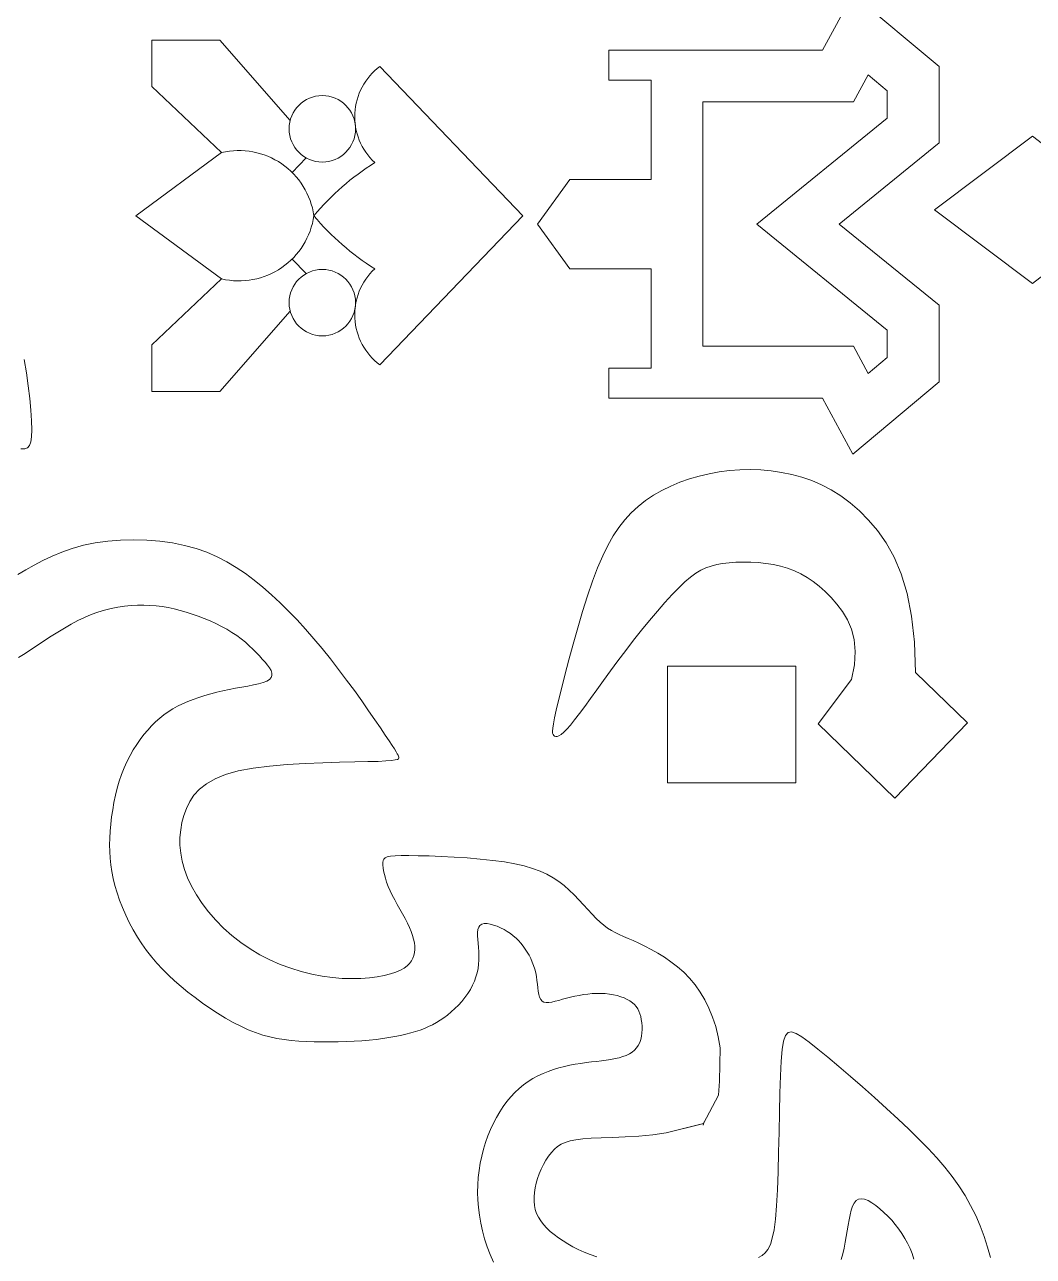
# Model space of a CAD drawing. Header units: inches. Extents: x -813 to 82, y -70 to 268.
# Drawn here: x -53.66 to -42.58, y 164.41 to 177.95 of the extents above; entities that cross this region are included whole.
import ezdxf

# ---------------------------------------------------------------- set-up
doc = ezdxf.new("R2010")
doc.units = ezdxf.units.IN
doc.header["$MEASUREMENT"] = 0
for name, color, linetype, lineweight, true_color in [('Blue', 7, 'Continuous', 0, 0x1081b2), ('Brown', 7, 'Continuous', 0, 0x653e10), ('Grey', 7, 'Continuous', 0, 0x58676a), ('Layak Architect', 1, 'Continuous', 5, 0xff0000), ('White', 7, 'Continuous', 0, 0xffffff)]:
    doc.layers.add(name, color=color, linetype=linetype, lineweight=lineweight, true_color=true_color)
doc.layers.add('Rugs', color=201, linetype='Continuous')

# ---------------------------------------------------------------- blocks, each defined once
blk = doc.blocks.new('C3')
at = {"layer": 'Blue'}
blk.add_lwpolyline([(-426.85, 3005.64), (-381.85, 3005.64), (-381.85, 2956.12), (-426.85, 2956.12)], close=True, dxfattribs=at)
at = {"layer": 'Brown'}
for points in [[(-198.71, 3080.7), (-202.8, 3079.63), (-206.88, 3078.32), (-210.93, 3076.79), (-214.92, 3075.04), (-218.83, 3073.08), (-222.64, 3070.9), (-226.35, 3068.52), (-229.98, 3065.91), (-233.56, 3063.08), (-237.14, 3060.01), (-240.75, 3056.69), (-244.43, 3053.1), (-248.22, 3049.24), (-252.14, 3045.09), (-256.23, 3040.66), (-260.4, 3036.05), (-264.55, 3031.36), (-268.6, 3026.71), (-272.44, 3022.22), (-275.98, 3017.99), (-279.12, 3014.15), (-281.76, 3010.8), (-283.82, 3008.02), (-285.19, 3005.79), (-285.81, 3004.03), (-285.58, 3002.68), (-284.42, 3001.67), (-282.24, 3000.94), (-278.96, 3000.42), (-274.49, 3000.05), (-268.81, 2999.77), (-262.16, 2999.54), (-254.84, 2999.35), (-247.14, 2999.18), (-239.38, 2999), (-231.84, 2998.79), (-224.84, 2998.53), (-218.66, 2998.19), (-213.55, 2997.77), (-209.44, 2997.24), (-206.21, 2996.59), (-203.73, 2995.83), (-201.87, 2994.92), (-200.5, 2993.87), (-199.5, 2992.67), (-198.75, 2991.3)], [(-198.98, 2928.97), (-199.85, 2926.35), (-200.81, 2923.96), (-201.84, 2921.76), (-202.91, 2919.7), (-204.03, 2917.76), (-205.18, 2915.91), (-206.37, 2914.15), (-207.58, 2912.5), (-208.84, 2910.96), (-210.13, 2909.57), (-211.47, 2908.33), (-212.85, 2907.26), (-214.28, 2906.37), (-215.76, 2905.67), (-217.29, 2905.17), (-218.86, 2904.84), (-220.49, 2904.68), (-222.15, 2904.68), (-223.86, 2904.83), (-225.61, 2905.12), (-227.39, 2905.54), (-229.21, 2906.08), (-231.03, 2906.73), (-232.83, 2907.48), (-234.58, 2908.34), (-236.25, 2909.28), (-237.81, 2910.3), (-239.23, 2911.39), (-240.48, 2912.55), (-241.53, 2913.78), (-242.41, 2915.15), (-243.13, 2916.73), (-243.7, 2918.59), (-244.15, 2920.83), (-244.49, 2923.51), (-244.74, 2926.72), (-244.91, 2930.53), (-245.05, 2934.97), (-245.23, 2939.9), (-245.53, 2945.13), (-246.04, 2950.46), (-246.86, 2955.7), (-250.02, 2968.57), (-250.4, 2970.09), (-247.46, 2958.18)], [(-430.15, 2705.93), (-431.71, 2708.42), (-433.33, 2710.91), (-434.99, 2713.42), (-436.66, 2715.93), (-438.32, 2718.46), (-439.95, 2721.01), (-441.51, 2723.56), (-443, 2726.13), (-444.37, 2728.71), (-445.61, 2731.29), (-446.69, 2733.89), (-447.62, 2736.49), (-448.4, 2739.09), (-449.05, 2741.67), (-449.55, 2744.24), (-449.93, 2746.78), (-450.18, 2749.28), (-450.31, 2751.75), (-450.33, 2754.17), (-450.25, 2756.56), (-450.05, 2758.91), (-449.76, 2761.24), (-449.37, 2763.56), (-448.89, 2765.87), (-448.32, 2768.18), (-447.66, 2770.51), (-446.92, 2772.84), (-446.11, 2775.18), (-445.22, 2777.5), (-444.26, 2779.78), (-443.24, 2782.01), (-442.16, 2784.17), (-441.02, 2786.24), (-439.83, 2788.19), (-438.59, 2790.03), (-437.31, 2791.75), (-436.01, 2793.35), (-434.7, 2794.84), (-433.38, 2796.24), (-432.08, 2797.54), (-430.8, 2798.76), (-429.55, 2799.89), (-428.35, 2800.95), (-427.2, 2801.89), (-426.11, 2802.67), (-425.08, 2803.25), (-424.12, 2803.59), (-423.24, 2803.63), (-422.43, 2803.35), (-421.71, 2802.69), (-421.08, 2801.63), (-420.52, 2800.2), (-420.02, 2798.47), (-419.56, 2796.49), (-419.13, 2794.31), (-418.7, 2791.99), (-418.26, 2789.59), (-417.79, 2787.15), (-417.28, 2784.73), (-416.73, 2782.34), (-416.13, 2780), (-415.47, 2777.7), (-414.76, 2775.46), (-414, 2773.29), (-413.17, 2771.19), (-412.28, 2769.18), (-411.32, 2767.25), (-410.3, 2765.41), (-409.19, 2763.65), (-407.99, 2761.95), (-406.7, 2760.32), (-405.3, 2758.74), (-403.8, 2757.21), (-402.18, 2755.71), (-400.43, 2754.25), (-398.57, 2752.82), (-396.59, 2751.45), (-394.49, 2750.13), (-392.29, 2748.88), (-389.97, 2747.71), (-387.56, 2746.62), (-385.04, 2745.63), (-382.43, 2744.75), (-379.74, 2743.96), (-377, 2743.28), (-374.22, 2742.69), (-371.43, 2742.2), (-368.64, 2741.79), (-365.87, 2741.47), (-363.16, 2741.23), (-360.5, 2741.08), (-357.89, 2741.02), (-355.31, 2741.05), (-352.74, 2741.19), (-350.17, 2741.46), (-347.57, 2741.85), (-344.92, 2742.37), (-342.21, 2743.04), (-339.42, 2743.87), (-336.58, 2744.85), (-333.71, 2745.96), (-330.82, 2747.22), (-327.95, 2748.6), (-325.12, 2750.1), (-322.35, 2751.73), (-319.67, 2753.46), (-317.09, 2755.29), (-314.61, 2757.23), (-312.21, 2759.28), (-309.89, 2761.43), (-307.63, 2763.7), (-305.42, 2766.09), (-303.25, 2768.59), (-301.1, 2771.21), (-298.98, 2773.95), (-296.89, 2776.79), (-294.86, 2779.7), (-292.92, 2782.66), (-291.1, 2785.64), (-289.42, 2788.62), (-287.91, 2791.57), (-286.59, 2794.47), (-285.48, 2797.3), (-284.56, 2800.08), (-283.83, 2802.82), (-283.25, 2805.55), (-282.8, 2808.3), (-282.47, 2811.08), (-282.23, 2813.92), (-282.07, 2816.83), (-281.96, 2819.84), (-281.91, 2822.93), (-281.91, 2826.05), (-281.95, 2829.17), (-282.05, 2832.27), (-282.19, 2835.32), (-282.37, 2838.28), (-282.61, 2841.11), (-282.88, 2843.8), (-283.2, 2846.35), (-283.55, 2848.75), (-283.95, 2851.03), (-284.39, 2853.19), (-284.86, 2855.23), (-285.37, 2857.17), (-285.91, 2859.01), (-286.49, 2860.76), (-287.11, 2862.43), (-287.79, 2864.03), (-288.53, 2865.57), (-289.33, 2867.07), (-290.22, 2868.53), (-291.2, 2869.96), (-292.27, 2871.38), (-293.45, 2872.79), (-294.73, 2874.18), (-296.09, 2875.53), (-297.52, 2876.81), (-299.01, 2878.02), (-300.55, 2879.14), (-302.12, 2880.13), (-303.72, 2881), (-305.33, 2881.72), (-306.95, 2882.3), (-308.57, 2882.75), (-310.2, 2883.08), (-311.83, 2883.3), (-313.46, 2883.42), (-315.09, 2883.45), (-316.72, 2883.4), (-318.34, 2883.29), (-319.92, 2883.15), (-321.43, 2883.01), (-322.84, 2882.93), (-324.12, 2882.93), (-325.24, 2883.06), (-326.16, 2883.35), (-326.85, 2883.85), (-327.3, 2884.58), (-327.51, 2885.51), (-327.51, 2886.6), (-327.33, 2887.82), (-326.98, 2889.12), (-326.51, 2890.47), (-325.92, 2891.82), (-325.24, 2893.14), (-324.51, 2894.39), (-323.71, 2895.57), (-322.85, 2896.69), (-321.94, 2897.74), (-320.97, 2898.72), (-319.94, 2899.65), (-318.86, 2900.51), (-317.72, 2901.32), (-316.53, 2902.08), (-315.29, 2902.78), (-314.01, 2903.42), (-312.69, 2904), (-311.33, 2904.51), (-309.93, 2904.95), (-308.51, 2905.32), (-307.06, 2905.61), (-305.6, 2905.83), (-304.15, 2906), (-302.74, 2906.16), (-301.42, 2906.33), (-300.22, 2906.55), (-299.17, 2906.85), (-298.31, 2907.26), (-297.67, 2907.81), (-297.27, 2908.53), (-297.1, 2909.41), (-297.11, 2910.43), (-297.27, 2911.58), (-297.55, 2912.85), (-297.92, 2914.22), (-298.33, 2915.68), (-298.75, 2917.2), (-299.15, 2918.79), (-299.52, 2920.42), (-299.85, 2922.08), (-300.13, 2923.77), (-300.36, 2925.47), (-300.51, 2927.17), (-300.6, 2928.87), (-300.6, 2930.54), (-300.51, 2932.18), (-300.34, 2933.78), (-300.08, 2935.32), (-299.74, 2936.79), (-299.33, 2938.17), (-298.85, 2939.46), (-298.3, 2940.64), (-297.69, 2941.7), (-297.03, 2942.62), (-296.3, 2943.42), (-295.5, 2944.1), (-294.64, 2944.67), (-293.71, 2945.14), (-292.72, 2945.53), (-291.64, 2945.83), (-290.49, 2946.06), (-289.26, 2946.23), (-287.98, 2946.33), (-286.67, 2946.35), (-285.36, 2946.28), (-284.06, 2946.11), (-282.81, 2945.83), (-281.63, 2945.43), (-280.54, 2944.9), (-279.57, 2944.24), (-278.71, 2943.44), (-277.95, 2942.51), (-277.29, 2941.45), (-276.72, 2940.27), (-276.22, 2938.96), (-275.8, 2937.53), (-275.44, 2935.98), (-275.13, 2934.32), (-274.86, 2932.55), (-274.62, 2930.7), (-274.39, 2928.78), (-274.16, 2926.79), (-273.91, 2924.75), (-273.62, 2922.68), (-273.29, 2920.59), (-272.89, 2918.49), (-272.43, 2916.39), (-271.89, 2914.3), (-271.26, 2912.22), (-270.54, 2910.18), (-269.72, 2908.17), (-268.79, 2906.2), (-267.75, 2904.29), (-266.59, 2902.45), (-265.31, 2900.67), (-263.9, 2898.96), (-262.37, 2897.31), (-260.71, 2895.74), (-258.93, 2894.24), (-257.01, 2892.81), (-254.98, 2891.46), (-252.81, 2890.19), (-250.53, 2889.01), (-248.14, 2887.91), (-245.67, 2886.9), (-243.11, 2886), (-240.49, 2885.2), (-237.81, 2884.52), (-235.09, 2883.95), (-232.34, 2883.5), (-229.55, 2883.19), (-226.74, 2883), (-223.88, 2882.94), (-220.99, 2883.03), (-218.05, 2883.25), (-215.08, 2883.62), (-212.06, 2884.14), (-208.99, 2884.8), (-205.92, 2885.63), (-202.86, 2886.62), (-199.85, 2887.77), (-196.92, 2889.1)], [(-197.94, 3023.15), (-200.15, 3023.73), (-202.38, 3024.24), (-204.62, 3024.7), (-206.84, 3025.1), (-209.04, 3025.47), (-211.2, 3025.82), (-213.27, 3026.17), (-215.21, 3026.55), (-216.97, 3026.99), (-218.51, 3027.5), (-219.77, 3028.12), (-220.7, 3028.88), (-221.27, 3029.8), (-221.44, 3030.89), (-221.23, 3032.14), (-220.7, 3033.51), (-219.88, 3034.98), (-218.83, 3036.51), (-217.58, 3038.06), (-216.17, 3039.62), (-214.67, 3041.15), (-213.09, 3042.62), (-211.45, 3044.02), (-209.74, 3045.34), (-207.98, 3046.58), (-206.14, 3047.73), (-204.24, 3048.77), (-202.28, 3049.71), (-200.24, 3050.52), (-198.14, 3051.22)], [(-250.4, 2970.09), (-249.76, 2969.93), (-251.04, 2970.25), (-250.4, 2970.09), (-261.38, 2975.81), (-266.76, 2976.26), (-279.56, 2976.5), (-283.8, 2975.74), (-287.78, 2974.74), (-291.49, 2973.53), (-294.95, 2972.12), (-298.17, 2970.52), (-301.14, 2968.73), (-303.89, 2966.78), (-306.42, 2964.66), (-308.75, 2962.4), (-310.87, 2960), (-312.81, 2957.5), (-314.57, 2954.96), (-316.15, 2952.4), (-317.57, 2949.87), (-318.84, 2947.43), (-319.97, 2945.1), (-320.95, 2942.94), (-321.82, 2940.97), (-322.61, 2939.18), (-323.35, 2937.52), (-324.11, 2935.98), (-324.92, 2934.51), (-325.82, 2933.07), (-326.87, 2931.65), (-328.1, 2930.2), (-329.54, 2928.7), (-331.17, 2927.13), (-332.94, 2925.5), (-334.79, 2923.8), (-336.69, 2922.03), (-338.59, 2920.2), (-340.43, 2918.29), (-342.17, 2916.3), (-343.77, 2914.23), (-345.23, 2912.03), (-346.56, 2909.65), (-347.75, 2907.03), (-348.82, 2904.14), (-349.77, 2900.91), (-350.6, 2897.3), (-351.31, 2893.24), (-351.92, 2888.74), (-352.43, 2883.9), (-352.85, 2878.88), (-353.18, 2873.83), (-353.43, 2868.9), (-353.6, 2864.24), (-353.71, 2860.01), (-353.76, 2856.36), (-353.75, 2853.4), (-353.68, 2851.09), (-353.52, 2849.35), (-353.27, 2848.1), (-352.91, 2847.25), (-352.43, 2846.74), (-351.82, 2846.47), (-351.05, 2846.38), (-350.12, 2846.38), (-349.05, 2846.48), (-347.84, 2846.67), (-346.5, 2846.96), (-345.06, 2847.35), (-343.52, 2847.85), (-341.89, 2848.46), (-340.2, 2849.19), (-338.45, 2850.04), (-336.67, 2850.97), (-334.86, 2851.96), (-333.05, 2852.97), (-331.25, 2853.98), (-329.47, 2854.94), (-327.74, 2855.84), (-326.08, 2856.64), (-324.49, 2857.31), (-322.97, 2857.85), (-321.53, 2858.25), (-320.15, 2858.53), (-318.84, 2858.67), (-317.59, 2858.69), (-316.39, 2858.57), (-315.25, 2858.33), (-314.15, 2857.96), (-313.11, 2857.43), (-312.12, 2856.72), (-311.19, 2855.79), (-310.32, 2854.62), (-309.52, 2853.18), (-308.78, 2851.44), (-308.11, 2849.37), (-307.52, 2846.95), (-307.02, 2844.21), (-306.64, 2841.19), (-306.39, 2837.91), (-306.31, 2834.41), (-306.41, 2830.74), (-306.71, 2826.91), (-307.24, 2822.98), (-308.01, 2818.97), (-309.03, 2814.92), (-310.29, 2810.85), (-311.8, 2806.81), (-313.55, 2802.83), (-315.54, 2798.94), (-317.76, 2795.17), (-320.23, 2791.55), (-322.92, 2788.13), (-325.8, 2784.91), (-328.85, 2781.92), (-332.02, 2779.18), (-335.28, 2776.71), (-338.58, 2774.53), (-341.9, 2772.65), (-345.19, 2771.1), (-348.43, 2769.88), (-351.6, 2769), (-354.71, 2768.43), (-357.76, 2768.15), (-360.74, 2768.15), (-363.65, 2768.42), (-366.49, 2768.92), (-369.27, 2769.66), (-371.97, 2770.63), (-374.57, 2771.89), (-377.04, 2773.54), (-379.35, 2775.66), (-381.47, 2778.33), (-383.37, 2781.66), (-385.03, 2785.71), (-386.41, 2790.59), (-387.49, 2796.31), (-388.3, 2802.68), (-388.9, 2809.46), (-389.31, 2816.39), (-389.58, 2823.22), (-389.75, 2829.69), (-389.87, 2835.56), (-389.98, 2840.58), (-390.1, 2844.55), (-390.25, 2847.55), (-390.43, 2849.7), (-390.64, 2851.15), (-390.87, 2852.03), (-391.12, 2852.47), (-391.4, 2852.6), (-391.71, 2852.56), (-392.05, 2852.46), (-392.47, 2852.27), (-393.05, 2851.97), (-393.83, 2851.51), (-394.87, 2850.86), (-396.25, 2849.96), (-398.03, 2848.79), (-400.25, 2847.3), (-402.97, 2845.47), (-406.12, 2843.32), (-409.62, 2840.9), (-413.4, 2838.25), (-417.37, 2835.41), (-421.45, 2832.42), (-425.57, 2829.33), (-429.63, 2826.18), (-433.58, 2823), (-437.4, 2819.79), (-441.08, 2816.57), (-444.61, 2813.33), (-448, 2810.06), (-451.23, 2806.77), (-454.31, 2803.47), (-457.22, 2800.13), (-459.96, 2796.77), (-462.53, 2793.36), (-464.9, 2789.86), (-467.06, 2786.24), (-469.01, 2782.47), (-470.72, 2778.52), (-472.19, 2774.35), (-473.4, 2769.94), (-474.35, 2765.27), (-475.02, 2760.38), (-475.43, 2755.37), (-475.56, 2750.3), (-475.43, 2745.24), (-475.03, 2740.27), (-474.35, 2735.46), (-473.41, 2730.88), (-472.21, 2726.59), (-470.78, 2722.57), (-469.19, 2718.81), (-467.49, 2715.26), (-465.72, 2711.9), (-463.93, 2708.7), (-462.17, 2705.63)], [(-510.66, 2706.82), (-510.64, 2708.27), (-511.02, 2709.37), (-511.86, 2710.15), (-513.26, 2710.65), (-515.27, 2710.91), (-517.98, 2710.97), (-521.43, 2710.86), (-525.5, 2710.6), (-530.05, 2710.18), (-534.93, 2709.61), (-539.99, 2708.91), (-545.09, 2708.07)], [(-600.51, 2900.35), (-658.08, 2845.24)], [(-600.51, 2900.35), (-542.95, 2845.24)]]:
    blk.add_lwpolyline(points, dxfattribs=at)
for centre, radius, start, end in [((-638.71, 2859.72), 24.18, 216.77, 317.0906), ((-535.6, 2897.1), 100.96, 212.2313, 229.985), ((-665.43, 2897.1), 100.96, 310.015, 327.7687), ((-562.32, 2859.72), 24.18, 222.9094, 323.23)]:
    blk.add_arc(centre, radius, start, end, dxfattribs=at)
at = {"layer": 'Grey'}
for points in [[(-617.24, 2811.37), (-622.81, 2816.86)], [(-583.78, 2811.37), (-578.22, 2816.86)], [(-637.27, 2810.64), (-668.27, 2783.48), (-668.27, 2757.34), (-650.3, 2757.34), (-624.89, 2784.22)], [(-563.76, 2810.64), (-532.76, 2783.48), (-532.76, 2757.34), (-550.73, 2757.34), (-576.14, 2784.22)]]:
    blk.add_lwpolyline(points, dxfattribs=at)
at = {"layer": 'Layak Architect'}
for points in [[(-611.75, 3191.97), (-611.75, 3122.2), (-631.23, 3096.98), (-602.84, 3059.19)], [(-593.92, 3191.97), (-593.92, 3122.2), (-574.44, 3096.98), (-602.83, 3059.19)], [(-424.35, 3051.82), (-404.89, 3071.92), (-375.9, 3043.84), (-404.57, 3014.24), (-421.6, 3027.1)], [(-424.35, 3051.82), (-436, 3051.42), (-446.12, 3050.3), (-454.87, 3048.55), (-462.39, 3046.26), (-468.83, 3043.53), (-474.33, 3040.47), (-479.06, 3037.16), (-483.14, 3033.7), (-486.71, 3030.18), (-489.83, 3026.61), (-492.52, 3022.98), (-494.81, 3019.3), (-496.75, 3015.57), (-498.35, 3011.79), (-499.66, 3007.95), (-500.71, 3004.06), (-501.52, 3000.11), (-502.1, 2996.12), (-502.46, 2992.11), (-502.6, 2988.08), (-502.52, 2984.07), (-502.24, 2980.07), (-501.74, 2976.11), (-501.04, 2972.19), (-500.13, 2968.35), (-499.03, 2964.59), (-497.74, 2960.94), (-496.25, 2957.41), (-494.56, 2954.01), (-492.69, 2950.78), (-490.63, 2947.73), (-488.39, 2944.87), (-485.95, 2942.21), (-483.28, 2939.75), (-480.33, 2937.44), (-477.05, 2935.26), (-473.38, 2933.19), (-469.29, 2931.18), (-464.71, 2929.23), (-459.6, 2927.28), (-453.94, 2925.34), (-447.89, 2923.42), (-441.63, 2921.55), (-435.33, 2919.77), (-429.2, 2918.1), (-423.39, 2916.59), (-418.11, 2915.26), (-413.54, 2914.14), (-409.81, 2913.27), (-406.87, 2912.62), (-404.61, 2912.18), (-402.94, 2911.92), (-401.74, 2911.82), (-400.93, 2911.87), (-400.4, 2912.03), (-400.05, 2912.29), (-399.79, 2912.63), (-399.66, 2913.07), (-399.7, 2913.61), (-399.95, 2914.3), (-400.46, 2915.13), (-401.29, 2916.14), (-402.47, 2917.33), (-404.05, 2918.74), (-406.07, 2920.36), (-408.5, 2922.21), (-411.28, 2924.26), (-414.37, 2926.49), (-417.72, 2928.9), (-421.29, 2931.48), (-425.03, 2934.2), (-428.89, 2937.06), (-432.83, 2940.03), (-436.77, 2943.09), (-440.66, 2946.17), (-444.43, 2949.25), (-448.02, 2952.26), (-451.36, 2955.17), (-454.4, 2957.93), (-457.06, 2960.5), (-459.29, 2962.85), (-461.13, 2965.02), (-462.62, 2967.06), (-463.81, 2969.04), (-464.73, 2971), (-465.43, 2973.02), (-465.95, 2975.13), (-466.35, 2977.42), (-466.65, 2979.9), (-466.85, 2982.56), (-466.94, 2985.35), (-466.91, 2988.24), (-466.76, 2991.16), (-466.45, 2994.1), (-466, 2996.99), (-465.38, 2999.8), (-464.58, 3002.5), (-463.6, 3005.08), (-462.43, 3007.58), (-461.05, 3009.99), (-459.46, 3012.35), (-457.64, 3014.66), (-455.59, 3016.95), (-453.31, 3019.23), (-450.76, 3021.49), (-447.91, 3023.64), (-444.71, 3025.54), (-441.1, 3027.08), (-437.04, 3028.13), (-432.47, 3028.56), (-427.34, 3028.26), (-421.6, 3027.1)]]:
    blk.add_lwpolyline(points, dxfattribs=at)
blk.add_lwpolyline([(-597.27, 2906.08), (-614.46, 2918.44), (-614.46, 2949.8), (-652.76, 2949.8), (-652.76, 2933.59), (-664.38, 2933.59), (-664.38, 3015.99), (-685.96, 3027.67), (-658.05, 3060.87), (-628.58, 3060.87), (-597.27, 3022.33), (-565.96, 3060.87), (-536.49, 3060.87), (-508.58, 3027.67), (-530.15, 3015.99), (-530.15, 2933.59), (-541.77, 2933.59), (-541.77, 2949.8), (-580.07, 2949.8), (-580.07, 2918.44)], close=True, dxfattribs=at)
at = {"layer": 'White'}
blk.add_lwpolyline([(-600.07, 2969.8), (-644.38, 2969.8), (-644.38, 3027.91), (-654.86, 3033.58), (-648.73, 3040.87), (-638.1, 3040.87), (-597.27, 2990.6), (-556.44, 3040.87), (-545.8, 3040.87), (-539.67, 3033.58), (-550.15, 3027.91), (-550.15, 2969.8)], close=True, dxfattribs=at)
for points in [[(-600.51, 2751.15), (-624.89, 2784.22)], [(-600.51, 2751.15), (-576.14, 2784.22)]]:
    blk.add_lwpolyline(points, dxfattribs=at)
for centre in [(-634.03, 2823.03), (-567, 2823.03)]:
    blk.add_circle(centre, 12.81, dxfattribs=at)
for centre, start, end in [((-596.45, 2790.86), 97.9994, 193.147), ((-604.58, 2790.86), 346.853, 82.0006)]:
    blk.add_arc(centre, 29.2, start, end, dxfattribs=at)

msp = doc.modelspace()

# ---------------------------------------------------------------- block references
at = {"layer": 'Rugs', "xscale": 0.0285, "yscale": 0.0285, "zscale": 0.0285, "rotation": 270}
msp.add_blockref('C3', (-130.84923, 158.73611), dxfattribs=at)

doc.saveas('drawing.dxf')
